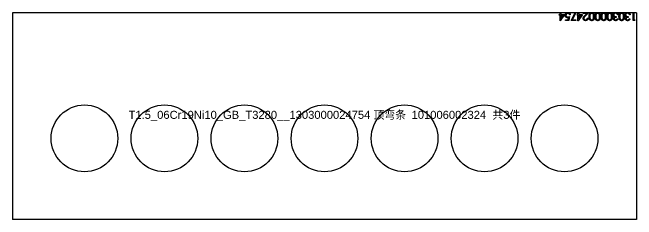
# Model space of a CAD drawing. Extents: x -16 to 22649, y -4599 to 814.
# Drawn here: x 418.3 to 699.1, y -1180.2 to -1087.2 of the extents above; entities that cross this region are included whole.
import ezdxf

# ---------------------------------------------------------------- set-up
doc = ezdxf.new("R2010")
doc.units = 0
doc.header["$MEASUREMENT"] = 0
doc.linetypes.add('CENTERX2', pattern=[20.32, 12.7, -2.54, 2.54, -2.54])
doc.layers.get('0').update_dxf_attribs({"linetype": 'CONTINUOUS'})
for name, color, linetype in [('1', 6, 'CENTERX2'), ('S1', 7, 'CONTINUOUS'), ('SLD-0', 7, 'CONTINUOUS')]:
    doc.layers.add(name, color=color, linetype=linetype)
doc.styles.get("Standard").update_dxf_attribs({"font": 'arial.ttf'})

# ---------------------------------------------------------------- blocks, each defined once
blk = doc.blocks.new('1303000024754_顶弯条_10100600')
at = {"layer": '1', "color": 6, "linetype": 'CONTINUOUS', "flags": 128}
for points in [[(106.05, 31.41), (105.98, 31.41), (105.98, 31.41), (105.98, 33.83), (105.98, 33.83), (105.58, 33.83), (105.58, 33.83), (105.58, 34.19), (105.58, 34.19), (105.98, 34.19), (105.98, 34.19), (105.98, 35), (105.98, 35), (106.3, 35), (106.3, 35), (106.3, 34.19), (106.3, 34.19), (107.96, 34.19), (107.96, 34.19), (106.05, 31.41)], [(106.3, 33.83), (106.3, 32.31), (106.3, 32.31), (107.34, 33.83), (107.34, 33.83), (106.3, 33.83)], [(108.45, 31.5), (108.45, 31.86), (108.45, 31.86), (109.64, 31.86), (109.64, 31.86), (109.83, 32.78), (109.83, 32.78), (109.72, 32.75), (109.61, 32.73), (109.51, 32.72), (109.42, 32.71), (109.42, 32.71), (109.3, 32.72), (109.19, 32.73), (109.08, 32.76), (108.98, 32.79), (108.88, 32.84), (108.79, 32.89), (108.71, 32.96), (108.63, 33.03), (108.56, 33.12), (108.49, 33.21), (108.44, 33.3), (108.39, 33.4), (108.36, 33.51), (108.34, 33.62), (108.32, 33.73), (108.32, 33.86), (108.32, 33.86), (108.32, 33.94), (108.33, 34.03), (108.34, 34.11), (108.36, 34.19), (108.38, 34.27), (108.41, 34.34), (108.44, 34.42), (108.48, 34.49), (108.52, 34.56), (108.56, 34.63), (108.61, 34.69), (108.66, 34.75), (108.72, 34.8), (108.78, 34.85), (108.84, 34.89), (108.91, 34.94), (108.98, 34.97), (109.05, 35), (109.12, 35.03), (109.2, 35.05), (109.28, 35.07), (109.36, 35.08), (109.45, 35.09), (109.54, 35.09), (109.54, 35.09), (109.64, 35.09), (109.74, 35.07), (109.84, 35.05), (109.93, 35.02), (110.02, 34.98), (110.1, 34.93), (110.18, 34.88), (110.26, 34.81), (110.33, 34.74), (110.39, 34.67), (110.44, 34.59), (110.49, 34.5), (110.53, 34.41), (110.56, 34.31), (110.59, 34.21), (110.61, 34.1), (110.61, 34.1), (110.29, 34.1), (110.29, 34.1), (110.27, 34.2), (110.23, 34.29), (110.19, 34.37), (110.15, 34.44), (110.09, 34.5), (110.03, 34.56), (109.96, 34.61), (109.87, 34.65), (109.79, 34.69), (109.7, 34.71), (109.61, 34.73), (109.52, 34.73), (109.52, 34.73), (109.43, 34.73), (109.34, 34.71), (109.26, 34.7), (109.18, 34.67), (109.1, 34.63), (109.03, 34.59), (108.96, 34.54), (108.89, 34.48), (108.83, 34.41), (108.78, 34.34), (108.73, 34.27), (108.7, 34.19), (108.67, 34.11), (108.65, 34.03), (108.63, 33.94), (108.63, 33.84), (108.63, 33.84), (108.63, 33.76), (108.64, 33.68), (108.66, 33.6), (108.69, 33.53), (108.72, 33.46), (108.76, 33.4), (108.81, 33.34), (108.86, 33.29), (108.92, 33.23), (108.99, 33.19), (109.05, 33.15), (109.13, 33.12), (109.21, 33.1), (109.29, 33.08), (109.38, 33.07), (109.47, 33.07), (109.47, 33.07), (109.56, 33.07), (109.64, 33.08), (109.73, 33.1), (109.83, 33.12), (109.93, 33.14), (110.03, 33.17), (110.13, 33.21), (110.25, 33.25), (110.25, 33.25), (109.89, 31.5), (109.89, 31.5), (108.45, 31.5)], [(113.12, 31.5), (110.96, 31.5), (110.96, 31.5), (112.8, 35.09), (112.8, 35.09), (113.08, 34.94), (113.08, 34.94), (111.5, 31.86), (111.5, 31.86), (113.12, 31.86), (113.12, 31.86), (113.12, 31.5)], [(114.12, 31.41), (114.06, 31.41), (114.06, 31.41), (114.06, 33.83), (114.06, 33.83), (113.66, 33.83), (113.66, 33.83), (113.66, 34.19), (113.66, 34.19), (114.06, 34.19), (114.06, 34.19), (114.06, 35), (114.06, 35), (114.37, 35), (114.37, 35), (114.37, 34.19), (114.37, 34.19), (116.03, 34.19), (116.03, 34.19), (114.12, 31.41)], [(114.37, 33.83), (114.37, 32.31), (114.37, 32.31), (115.42, 33.83), (115.42, 33.83), (114.37, 33.83)], [(118.28, 32.58), (118.59, 32.58), (118.59, 32.58), (118.58, 32.45), (118.57, 32.33), (118.54, 32.22), (118.5, 32.11), (118.45, 32.01), (118.4, 31.91), (118.33, 31.82), (118.25, 31.74), (118.17, 31.66), (118.08, 31.59), (117.99, 31.54), (117.89, 31.49), (117.79, 31.46), (117.68, 31.43), (117.57, 31.42), (117.45, 31.41), (117.45, 31.41), (117.34, 31.42), (117.23, 31.43), (117.12, 31.45), (117.02, 31.49), (116.93, 31.53), (116.84, 31.58), (116.76, 31.65), (116.69, 31.72), (116.62, 31.8), (116.56, 31.88), (116.51, 31.97), (116.47, 32.06), (116.43, 32.15), (116.41, 32.25), (116.4, 32.35), (116.39, 32.45), (116.39, 32.45), (116.4, 32.6), (116.43, 32.74), (116.47, 32.87), (116.54, 33.01), (116.58, 33.07), (116.63, 33.15), (116.69, 33.23), (116.75, 33.31), (116.83, 33.4), (116.91, 33.5), (117, 33.6), (117.1, 33.71), (117.1, 33.71), (117.98, 34.64), (117.98, 34.64), (116.35, 34.64), (116.35, 34.64), (116.35, 35), (116.35, 35), (118.73, 35), (118.73, 35), (117.37, 33.55), (117.37, 33.55), (117.27, 33.45), (117.18, 33.35), (117.1, 33.26), (117.03, 33.18), (116.97, 33.1), (116.91, 33.03), (116.87, 32.97), (116.83, 32.92), (116.78, 32.81), (116.74, 32.7), (116.72, 32.59), (116.71, 32.48), (116.71, 32.48), (116.71, 32.41), (116.72, 32.34), (116.74, 32.27), (116.76, 32.21), (116.79, 32.15), (116.83, 32.09), (116.88, 32.03), (116.93, 31.98), (116.98, 31.93), (117.04, 31.89), (117.11, 31.85), (117.17, 31.82), (117.24, 31.8), (117.31, 31.78), (117.39, 31.77), (117.47, 31.77), (117.47, 31.77), (117.55, 31.77), (117.63, 31.78), (117.7, 31.8), (117.77, 31.82), (117.84, 31.85), (117.91, 31.89), (117.97, 31.93), (118.03, 31.98), (118.08, 32.04), (118.12, 32.1), (118.16, 32.16), (118.2, 32.24), (118.23, 32.31), (118.25, 32.4), (118.27, 32.48), (118.28, 32.58)], [(121.42, 33.25), (121.42, 33.08), (121.41, 32.92), (121.4, 32.78), (121.38, 32.64), (121.36, 32.51), (121.34, 32.39), (121.31, 32.28), (121.27, 32.18), (121.23, 32.09), (121.19, 32), (121.14, 31.92), (121.09, 31.85), (121.04, 31.78), (120.98, 31.71), (120.92, 31.66), (120.85, 31.61), (120.78, 31.56), (120.71, 31.52), (120.64, 31.49), (120.57, 31.46), (120.49, 31.44), (120.41, 31.42), (120.33, 31.41), (120.25, 31.41), (120.25, 31.41), (120.17, 31.41), (120.08, 31.42), (120, 31.44), (119.93, 31.46), (119.85, 31.49), (119.78, 31.52), (119.7, 31.56), (119.64, 31.61), (119.57, 31.66), (119.51, 31.72), (119.45, 31.78), (119.39, 31.85), (119.34, 31.93), (119.29, 32.01), (119.24, 32.1), (119.2, 32.2), (119.16, 32.3), (119.13, 32.41), (119.1, 32.53), (119.08, 32.66), (119.06, 32.79), (119.05, 32.94), (119.04, 33.09), (119.04, 33.25), (119.04, 33.25), (119.04, 33.41), (119.05, 33.56), (119.06, 33.71), (119.08, 33.84), (119.1, 33.97), (119.13, 34.09), (119.16, 34.2), (119.2, 34.3), (119.24, 34.4), (119.29, 34.48), (119.33, 34.57), (119.39, 34.64), (119.44, 34.71), (119.5, 34.78), (119.57, 34.84), (119.63, 34.89), (119.7, 34.94), (119.78, 34.98), (119.85, 35.01), (119.93, 35.04), (120, 35.06), (120.08, 35.08), (120.17, 35.09), (120.25, 35.09), (120.25, 35.09), (120.33, 35.09), (120.41, 35.08), (120.49, 35.06), (120.57, 35.04), (120.64, 35.01), (120.71, 34.98), (120.78, 34.94), (120.85, 34.9), (120.92, 34.85), (120.98, 34.79), (121.04, 34.73), (121.09, 34.66), (121.14, 34.58), (121.19, 34.5), (121.23, 34.41), (121.27, 34.32), (121.3, 34.22), (121.34, 34.11), (121.36, 33.99), (121.38, 33.86), (121.4, 33.72), (121.41, 33.58), (121.42, 33.42), (121.42, 33.25)], [(121.11, 33.25), (121.1, 33.39), (121.1, 33.52), (121.09, 33.64), (121.08, 33.76), (121.06, 33.86), (121.04, 33.96), (121.02, 34.05), (121, 34.13), (120.97, 34.2), (120.94, 34.27), (120.9, 34.33), (120.87, 34.39), (120.82, 34.44), (120.78, 34.49), (120.73, 34.54), (120.68, 34.58), (120.58, 34.64), (120.47, 34.69), (120.35, 34.72), (120.24, 34.73), (120.24, 34.73), (120.12, 34.72), (120.01, 34.69), (119.9, 34.65), (119.8, 34.58), (119.75, 34.54), (119.7, 34.5), (119.66, 34.45), (119.62, 34.39), (119.58, 34.33), (119.55, 34.27), (119.52, 34.2), (119.49, 34.13), (119.49, 34.13), (119.46, 34.04), (119.43, 33.94), (119.41, 33.83), (119.39, 33.73), (119.37, 33.62), (119.36, 33.5), (119.36, 33.38), (119.36, 33.25), (119.36, 33.25), (119.36, 33.12), (119.36, 33), (119.37, 32.89), (119.38, 32.78), (119.4, 32.68), (119.42, 32.58), (119.45, 32.49), (119.47, 32.4), (119.5, 32.32), (119.54, 32.25), (119.57, 32.18), (119.61, 32.12), (119.66, 32.06), (119.7, 32.01), (119.75, 31.96), (119.8, 31.92), (119.9, 31.85), (120.01, 31.81), (120.12, 31.78), (120.24, 31.77), (120.24, 31.77), (120.35, 31.78), (120.47, 31.81), (120.58, 31.85), (120.68, 31.92), (120.73, 31.96), (120.78, 32.01), (120.82, 32.06), (120.86, 32.11), (120.9, 32.17), (120.94, 32.23), (120.97, 32.3), (121, 32.37), (121.02, 32.45), (121.04, 32.54), (121.06, 32.63), (121.08, 32.74), (121.09, 32.85), (121.1, 32.98), (121.1, 33.11), (121.11, 33.25)], [(124.11, 33.25), (124.11, 33.08), (124.1, 32.92), (124.09, 32.78), (124.07, 32.64), (124.05, 32.51), (124.03, 32.39), (124, 32.28), (123.96, 32.18), (123.93, 32.09), (123.88, 32), (123.84, 31.92), (123.78, 31.85), (123.73, 31.78), (123.67, 31.71), (123.61, 31.66), (123.55, 31.61), (123.48, 31.56), (123.41, 31.52), (123.33, 31.49), (123.26, 31.46), (123.18, 31.44), (123.1, 31.42), (123.02, 31.41), (122.94, 31.41), (122.94, 31.41), (122.86, 31.41), (122.78, 31.42), (122.7, 31.44), (122.62, 31.46), (122.54, 31.49), (122.47, 31.52), (122.4, 31.56), (122.33, 31.61), (122.26, 31.66), (122.2, 31.72), (122.14, 31.78), (122.08, 31.85), (122.03, 31.93), (121.98, 32.01), (121.94, 32.1), (121.89, 32.2), (121.86, 32.3), (121.82, 32.41), (121.8, 32.53), (121.77, 32.66), (121.76, 32.79), (121.74, 32.94), (121.74, 33.09), (121.73, 33.25), (121.73, 33.25), (121.74, 33.41), (121.74, 33.56), (121.76, 33.71), (121.77, 33.84), (121.8, 33.97), (121.82, 34.09), (121.85, 34.2), (121.89, 34.3), (121.93, 34.4), (121.98, 34.48), (122.03, 34.57), (122.08, 34.64), (122.13, 34.71), (122.19, 34.78), (122.26, 34.84), (122.33, 34.89), (122.4, 34.94), (122.47, 34.98), (122.54, 35.01), (122.62, 35.04), (122.7, 35.06), (122.78, 35.08), (122.86, 35.09), (122.94, 35.09), (122.94, 35.09), (123.02, 35.09), (123.1, 35.08), (123.18, 35.06), (123.26, 35.04), (123.33, 35.01), (123.4, 34.98), (123.47, 34.94), (123.54, 34.9), (123.61, 34.85), (123.67, 34.79), (123.73, 34.73), (123.78, 34.66), (123.83, 34.58), (123.88, 34.5), (123.92, 34.41), (123.96, 34.32), (124, 34.22), (124.03, 34.11), (124.05, 33.99), (124.07, 33.86), (124.09, 33.72), (124.1, 33.58), (124.11, 33.42), (124.11, 33.25)], [(123.8, 33.25), (123.8, 33.39), (123.79, 33.52), (123.78, 33.64), (123.77, 33.76), (123.76, 33.86), (123.74, 33.96), (123.72, 34.05), (123.69, 34.13), (123.66, 34.2), (123.63, 34.27), (123.6, 34.33), (123.56, 34.39), (123.52, 34.44), (123.47, 34.49), (123.42, 34.54), (123.37, 34.58), (123.27, 34.64), (123.16, 34.69), (123.05, 34.72), (122.93, 34.73), (122.93, 34.73), (122.82, 34.72), (122.7, 34.69), (122.6, 34.65), (122.49, 34.58), (122.44, 34.54), (122.39, 34.5), (122.35, 34.45), (122.31, 34.39), (122.27, 34.33), (122.24, 34.27), (122.21, 34.2), (122.18, 34.13), (122.18, 34.13), (122.15, 34.04), (122.12, 33.94), (122.1, 33.83), (122.08, 33.73), (122.07, 33.62), (122.06, 33.5), (122.05, 33.38), (122.05, 33.25), (122.05, 33.25), (122.05, 33.12), (122.05, 33), (122.06, 32.89), (122.08, 32.78), (122.09, 32.68), (122.11, 32.58), (122.14, 32.49), (122.17, 32.4), (122.2, 32.32), (122.23, 32.25), (122.27, 32.18), (122.31, 32.12), (122.35, 32.06), (122.39, 32.01), (122.44, 31.96), (122.49, 31.92), (122.6, 31.85), (122.71, 31.81), (122.82, 31.78), (122.93, 31.77), (122.93, 31.77), (123.05, 31.78), (123.16, 31.81), (123.27, 31.85), (123.37, 31.92), (123.42, 31.96), (123.47, 32.01), (123.52, 32.06), (123.56, 32.11), (123.59, 32.17), (123.63, 32.23), (123.66, 32.3), (123.69, 32.37), (123.71, 32.45), (123.74, 32.54), (123.76, 32.63), (123.77, 32.74), (123.78, 32.85), (123.79, 32.98), (123.8, 33.11), (123.8, 33.25)], [(126.8, 33.25), (126.8, 33.08), (126.79, 32.92), (126.78, 32.78), (126.77, 32.64), (126.75, 32.51), (126.72, 32.39), (126.69, 32.28), (126.66, 32.18), (126.62, 32.09), (126.57, 32), (126.53, 31.92), (126.48, 31.85), (126.42, 31.78), (126.37, 31.71), (126.3, 31.66), (126.24, 31.61), (126.17, 31.56), (126.1, 31.52), (126.03, 31.49), (125.95, 31.46), (125.87, 31.44), (125.8, 31.42), (125.72, 31.41), (125.63, 31.41), (125.63, 31.41), (125.55, 31.41), (125.47, 31.42), (125.39, 31.44), (125.31, 31.46), (125.24, 31.49), (125.16, 31.52), (125.09, 31.56), (125.02, 31.61), (124.95, 31.66), (124.89, 31.72), (124.83, 31.78), (124.77, 31.85), (124.72, 31.93), (124.67, 32.01), (124.63, 32.1), (124.59, 32.2), (124.55, 32.3), (124.52, 32.41), (124.49, 32.53), (124.47, 32.66), (124.45, 32.79), (124.44, 32.94), (124.43, 33.09), (124.43, 33.25), (124.43, 33.25), (124.43, 33.41), (124.44, 33.56), (124.45, 33.71), (124.46, 33.84), (124.49, 33.97), (124.51, 34.09), (124.55, 34.2), (124.58, 34.3), (124.62, 34.4), (124.67, 34.48), (124.72, 34.57), (124.77, 34.64), (124.83, 34.71), (124.89, 34.78), (124.95, 34.84), (125.02, 34.89), (125.09, 34.94), (125.16, 34.98), (125.23, 35.01), (125.31, 35.04), (125.39, 35.06), (125.47, 35.08), (125.55, 35.09), (125.63, 35.09), (125.63, 35.09), (125.72, 35.09), (125.8, 35.08), (125.87, 35.06), (125.95, 35.04), (126.02, 35.01), (126.1, 34.98), (126.17, 34.94), (126.24, 34.9), (126.3, 34.85), (126.36, 34.79), (126.42, 34.73), (126.47, 34.66), (126.52, 34.58), (126.57, 34.5), (126.61, 34.41), (126.65, 34.32), (126.69, 34.22), (126.72, 34.11), (126.74, 33.99), (126.77, 33.86), (126.78, 33.72), (126.79, 33.58), (126.8, 33.42), (126.8, 33.25)], [(126.49, 33.25), (126.49, 33.39), (126.48, 33.52), (126.47, 33.64), (126.46, 33.76), (126.45, 33.86), (126.43, 33.96), (126.41, 34.05), (126.38, 34.13), (126.35, 34.2), (126.32, 34.27), (126.29, 34.33), (126.25, 34.39), (126.21, 34.44), (126.16, 34.49), (126.12, 34.54), (126.07, 34.58), (125.96, 34.64), (125.85, 34.69), (125.74, 34.72), (125.62, 34.73), (125.62, 34.73), (125.51, 34.72), (125.4, 34.69), (125.29, 34.65), (125.18, 34.58), (125.13, 34.54), (125.09, 34.5), (125.04, 34.45), (125, 34.39), (124.97, 34.33), (124.93, 34.27), (124.9, 34.2), (124.87, 34.13), (124.87, 34.13), (124.84, 34.04), (124.81, 33.94), (124.79, 33.83), (124.77, 33.73), (124.76, 33.62), (124.75, 33.5), (124.74, 33.38), (124.74, 33.25), (124.74, 33.25), (124.74, 33.12), (124.75, 33), (124.76, 32.89), (124.77, 32.78), (124.79, 32.68), (124.81, 32.58), (124.83, 32.49), (124.86, 32.4), (124.89, 32.32), (124.92, 32.25), (124.96, 32.18), (125, 32.12), (125.04, 32.06), (125.09, 32.01), (125.13, 31.96), (125.18, 31.92), (125.29, 31.85), (125.4, 31.81), (125.51, 31.78), (125.62, 31.77), (125.62, 31.77), (125.74, 31.78), (125.85, 31.81), (125.96, 31.85), (126.07, 31.92), (126.12, 31.96), (126.16, 32.01), (126.21, 32.06), (126.25, 32.11), (126.29, 32.17), (126.32, 32.23), (126.35, 32.3), (126.38, 32.37), (126.41, 32.45), (126.43, 32.54), (126.45, 32.63), (126.46, 32.74), (126.47, 32.85), (126.48, 32.98), (126.49, 33.11), (126.49, 33.25)], [(129.5, 33.25), (129.49, 33.08), (129.49, 32.92), (129.48, 32.78), (129.46, 32.64), (129.44, 32.51), (129.41, 32.39), (129.38, 32.28), (129.35, 32.18), (129.31, 32.09), (129.27, 32), (129.22, 31.92), (129.17, 31.85), (129.12, 31.78), (129.06, 31.71), (129, 31.66), (128.93, 31.61), (128.86, 31.56), (128.79, 31.52), (128.72, 31.49), (128.64, 31.46), (128.57, 31.44), (128.49, 31.42), (128.41, 31.41), (128.33, 31.41), (128.33, 31.41), (128.24, 31.41), (128.16, 31.42), (128.08, 31.44), (128, 31.46), (127.93, 31.49), (127.85, 31.52), (127.78, 31.56), (127.71, 31.61), (127.65, 31.66), (127.58, 31.72), (127.52, 31.78), (127.47, 31.85), (127.41, 31.93), (127.36, 32.01), (127.32, 32.1), (127.28, 32.2), (127.24, 32.3), (127.21, 32.41), (127.18, 32.53), (127.16, 32.66), (127.14, 32.79), (127.13, 32.94), (127.12, 33.09), (127.12, 33.25), (127.12, 33.25), (127.12, 33.41), (127.13, 33.56), (127.14, 33.71), (127.16, 33.84), (127.18, 33.97), (127.21, 34.09), (127.24, 34.2), (127.28, 34.3), (127.32, 34.4), (127.36, 34.48), (127.41, 34.57), (127.46, 34.64), (127.52, 34.71), (127.58, 34.78), (127.64, 34.84), (127.71, 34.89), (127.78, 34.94), (127.85, 34.98), (127.93, 35.01), (128, 35.04), (128.08, 35.06), (128.16, 35.08), (128.24, 35.09), (128.33, 35.09), (128.33, 35.09), (128.41, 35.09), (128.49, 35.08), (128.57, 35.06), (128.64, 35.04), (128.72, 35.01), (128.79, 34.98), (128.86, 34.94), (128.93, 34.9), (128.99, 34.85), (129.05, 34.79), (129.11, 34.73), (129.17, 34.66), (129.22, 34.58), (129.26, 34.5), (129.31, 34.41), (129.35, 34.32), (129.38, 34.22), (129.41, 34.11), (129.44, 33.99), (129.46, 33.86), (129.48, 33.72), (129.49, 33.58), (129.49, 33.42), (129.5, 33.25)], [(129.18, 33.25), (129.18, 33.39), (129.18, 33.52), (129.17, 33.64), (129.16, 33.76), (129.14, 33.86), (129.12, 33.96), (129.1, 34.05), (129.07, 34.13), (129.05, 34.2), (129.01, 34.27), (128.98, 34.33), (128.94, 34.39), (128.9, 34.44), (128.86, 34.49), (128.81, 34.54), (128.76, 34.58), (128.65, 34.64), (128.54, 34.69), (128.43, 34.72), (128.32, 34.73), (128.32, 34.73), (128.2, 34.72), (128.09, 34.69), (127.98, 34.65), (127.88, 34.58), (127.83, 34.54), (127.78, 34.5), (127.74, 34.45), (127.69, 34.39), (127.66, 34.33), (127.62, 34.27), (127.59, 34.2), (127.56, 34.13), (127.56, 34.13), (127.53, 34.04), (127.51, 33.94), (127.48, 33.83), (127.47, 33.73), (127.45, 33.62), (127.44, 33.5), (127.43, 33.38), (127.43, 33.25), (127.43, 33.25), (127.43, 33.12), (127.44, 33), (127.45, 32.89), (127.46, 32.78), (127.48, 32.68), (127.5, 32.58), (127.52, 32.49), (127.55, 32.4), (127.58, 32.32), (127.61, 32.25), (127.65, 32.18), (127.69, 32.12), (127.73, 32.06), (127.78, 32.01), (127.83, 31.96), (127.88, 31.92), (127.98, 31.85), (128.09, 31.81), (128.2, 31.78), (128.32, 31.77), (128.32, 31.77), (128.43, 31.78), (128.54, 31.81), (128.65, 31.85), (128.76, 31.92), (128.81, 31.96), (128.86, 32.01), (128.9, 32.06), (128.94, 32.11), (128.98, 32.17), (129.01, 32.23), (129.05, 32.3), (129.07, 32.37), (129.1, 32.45), (129.12, 32.54), (129.14, 32.63), (129.15, 32.74), (129.17, 32.85), (129.18, 32.98), (129.18, 33.11), (129.18, 33.25)], [(131.74, 32.31), (132.05, 32.31), (132.05, 32.31), (132.03, 32.2), (131.99, 32.1), (131.95, 32.01), (131.91, 31.93), (131.86, 31.85), (131.8, 31.77), (131.74, 31.7), (131.67, 31.64), (131.6, 31.59), (131.53, 31.54), (131.45, 31.5), (131.37, 31.47), (131.28, 31.44), (131.2, 31.42), (131.11, 31.41), (131.01, 31.41), (131.01, 31.41), (130.88, 31.42), (130.74, 31.44), (130.62, 31.48), (130.49, 31.54), (130.38, 31.6), (130.28, 31.68), (130.19, 31.77), (130.12, 31.87), (130.06, 31.98), (130.02, 32.09), (130, 32.2), (129.99, 32.32), (129.99, 32.32), (130, 32.43), (130.01, 32.53), (130.05, 32.63), (130.09, 32.73), (130.15, 32.81), (130.22, 32.9), (130.3, 32.97), (130.4, 33.04), (130.4, 33.04), (130.29, 33.1), (130.19, 33.17), (130.1, 33.25), (130.02, 33.34), (130.02, 33.34), (129.97, 33.41), (129.93, 33.48), (129.89, 33.56), (129.86, 33.63), (129.84, 33.71), (129.82, 33.79), (129.81, 33.88), (129.81, 33.96), (129.81, 33.96), (129.82, 34.11), (129.85, 34.25), (129.9, 34.39), (129.97, 34.53), (130.06, 34.65), (130.16, 34.77), (130.27, 34.86), (130.4, 34.94), (130.55, 35.01), (130.7, 35.05), (130.85, 35.08), (131.02, 35.09), (131.02, 35.09), (131.13, 35.09), (131.24, 35.07), (131.34, 35.05), (131.44, 35.02), (131.54, 34.99), (131.62, 34.94), (131.71, 34.89), (131.79, 34.83), (131.86, 34.76), (131.93, 34.68), (131.99, 34.6), (132.04, 34.5), (132.09, 34.4), (132.13, 34.3), (132.16, 34.18), (132.19, 34.06), (132.19, 34.06), (131.87, 34.06), (131.87, 34.06), (131.85, 34.14), (131.82, 34.21), (131.79, 34.28), (131.76, 34.35), (131.72, 34.4), (131.68, 34.46), (131.64, 34.5), (131.6, 34.54), (131.6, 34.54), (131.54, 34.59), (131.48, 34.62), (131.41, 34.66), (131.34, 34.68), (131.26, 34.7), (131.19, 34.72), (131.1, 34.73), (131.02, 34.73), (131.02, 34.73), (130.92, 34.73), (130.82, 34.72), (130.74, 34.7), (130.65, 34.68), (130.57, 34.64), (130.5, 34.61), (130.43, 34.56), (130.37, 34.51), (130.31, 34.45), (130.26, 34.39), (130.22, 34.33), (130.19, 34.27), (130.16, 34.2), (130.14, 34.13), (130.13, 34.06), (130.12, 33.99), (130.12, 33.99), (130.13, 33.89), (130.15, 33.8), (130.19, 33.71), (130.25, 33.62), (130.31, 33.54), (130.39, 33.47), (130.47, 33.41), (130.57, 33.36), (130.62, 33.34), (130.69, 33.32), (130.75, 33.3), (130.83, 33.29), (130.91, 33.28), (131, 33.26), (131.1, 33.26), (131.2, 33.25), (131.2, 33.25), (131.2, 32.89), (131.2, 32.89), (131.07, 32.89), (130.95, 32.87), (130.83, 32.84), (130.72, 32.81), (130.62, 32.76), (130.53, 32.71), (130.46, 32.66), (130.4, 32.6), (130.36, 32.53), (130.33, 32.46), (130.31, 32.39), (130.3, 32.32), (130.3, 32.32), (130.31, 32.26), (130.32, 32.21), (130.33, 32.16), (130.35, 32.11), (130.38, 32.06), (130.42, 32.02), (130.46, 31.97), (130.5, 31.93), (130.55, 31.89), (130.61, 31.86), (130.67, 31.83), (130.73, 31.81), (130.79, 31.79), (130.86, 31.78), (130.93, 31.77), (131.01, 31.77), (131.01, 31.77), (131.13, 31.78), (131.24, 31.8), (131.34, 31.84), (131.44, 31.89), (131.48, 31.93), (131.52, 31.96), (131.56, 32.01), (131.6, 32.06), (131.64, 32.11), (131.67, 32.17), (131.71, 32.24), (131.74, 32.31)], [(134.88, 33.25), (134.88, 33.08), (134.87, 32.92), (134.86, 32.78), (134.84, 32.64), (134.82, 32.51), (134.8, 32.39), (134.77, 32.28), (134.73, 32.18), (134.69, 32.09), (134.65, 32), (134.6, 31.92), (134.55, 31.85), (134.5, 31.78), (134.44, 31.71), (134.38, 31.66), (134.31, 31.61), (134.25, 31.56), (134.18, 31.52), (134.1, 31.49), (134.03, 31.46), (133.95, 31.44), (133.87, 31.42), (133.79, 31.41), (133.71, 31.41), (133.71, 31.41), (133.63, 31.41), (133.55, 31.42), (133.47, 31.44), (133.39, 31.46), (133.31, 31.49), (133.24, 31.52), (133.17, 31.56), (133.1, 31.61), (133.03, 31.66), (132.97, 31.72), (132.91, 31.78), (132.85, 31.85), (132.8, 31.93), (132.75, 32.01), (132.7, 32.1), (132.66, 32.2), (132.63, 32.3), (132.59, 32.41), (132.56, 32.53), (132.54, 32.66), (132.53, 32.79), (132.51, 32.94), (132.51, 33.09), (132.5, 33.25), (132.5, 33.25), (132.51, 33.41), (132.51, 33.56), (132.53, 33.71), (132.54, 33.84), (132.56, 33.97), (132.59, 34.09), (132.62, 34.2), (132.66, 34.3), (132.7, 34.4), (132.75, 34.48), (132.79, 34.57), (132.85, 34.64), (132.9, 34.71), (132.96, 34.78), (133.03, 34.84), (133.1, 34.89), (133.17, 34.94), (133.24, 34.98), (133.31, 35.01), (133.39, 35.04), (133.47, 35.06), (133.55, 35.08), (133.63, 35.09), (133.71, 35.09), (133.71, 35.09), (133.79, 35.09), (133.87, 35.08), (133.95, 35.06), (134.03, 35.04), (134.1, 35.01), (134.17, 34.98), (134.24, 34.94), (134.31, 34.9), (134.38, 34.85), (134.44, 34.79), (134.5, 34.73), (134.55, 34.66), (134.6, 34.58), (134.65, 34.5), (134.69, 34.41), (134.73, 34.32), (134.77, 34.22), (134.8, 34.11), (134.82, 33.99), (134.84, 33.86), (134.86, 33.72), (134.87, 33.58), (134.88, 33.42), (134.88, 33.25)], [(134.57, 33.25), (134.57, 33.39), (134.56, 33.52), (134.55, 33.64), (134.54, 33.76), (134.52, 33.86), (134.51, 33.96), (134.48, 34.05), (134.46, 34.13), (134.43, 34.2), (134.4, 34.27), (134.36, 34.33), (134.33, 34.39), (134.29, 34.44), (134.24, 34.49), (134.19, 34.54), (134.14, 34.58), (134.04, 34.64), (133.93, 34.69), (133.82, 34.72), (133.7, 34.73), (133.7, 34.73), (133.58, 34.72), (133.47, 34.69), (133.36, 34.65), (133.26, 34.58), (133.21, 34.54), (133.16, 34.5), (133.12, 34.45), (133.08, 34.39), (133.04, 34.33), (133.01, 34.27), (132.98, 34.2), (132.95, 34.13), (132.95, 34.13), (132.92, 34.04), (132.89, 33.94), (132.87, 33.83), (132.85, 33.73), (132.84, 33.62), (132.83, 33.5), (132.82, 33.38), (132.82, 33.25), (132.82, 33.25), (132.82, 33.12), (132.82, 33), (132.83, 32.89), (132.85, 32.78), (132.86, 32.68), (132.88, 32.58), (132.91, 32.49), (132.93, 32.4), (132.97, 32.32), (133, 32.25), (133.04, 32.18), (133.07, 32.12), (133.12, 32.06), (133.16, 32.01), (133.21, 31.96), (133.26, 31.92), (133.37, 31.85), (133.47, 31.81), (133.59, 31.78), (133.7, 31.77), (133.7, 31.77), (133.82, 31.78), (133.93, 31.81), (134.04, 31.85), (134.14, 31.92), (134.19, 31.96), (134.24, 32.01), (134.28, 32.06), (134.33, 32.11), (134.36, 32.17), (134.4, 32.23), (134.43, 32.3), (134.46, 32.37), (134.48, 32.45), (134.51, 32.54), (134.52, 32.63), (134.54, 32.74), (134.55, 32.85), (134.56, 32.98), (134.57, 33.11), (134.57, 33.25)], [(137.12, 32.31), (137.44, 32.31), (137.44, 32.31), (137.41, 32.2), (137.38, 32.1), (137.34, 32.01), (137.29, 31.93), (137.24, 31.85), (137.19, 31.77), (137.13, 31.7), (137.06, 31.64), (136.99, 31.59), (136.91, 31.54), (136.83, 31.5), (136.75, 31.47), (136.67, 31.44), (136.58, 31.42), (136.49, 31.41), (136.4, 31.41), (136.4, 31.41), (136.26, 31.42), (136.13, 31.44), (136, 31.48), (135.88, 31.54), (135.76, 31.6), (135.67, 31.68), (135.58, 31.77), (135.51, 31.87), (135.45, 31.98), (135.41, 32.09), (135.38, 32.2), (135.37, 32.32), (135.37, 32.32), (135.38, 32.43), (135.4, 32.53), (135.43, 32.63), (135.48, 32.73), (135.53, 32.81), (135.6, 32.9), (135.69, 32.97), (135.78, 33.04), (135.78, 33.04), (135.67, 33.1), (135.57, 33.17), (135.48, 33.25), (135.4, 33.34), (135.4, 33.34), (135.35, 33.41), (135.31, 33.48), (135.28, 33.56), (135.25, 33.63), (135.22, 33.71), (135.21, 33.79), (135.2, 33.88), (135.19, 33.96), (135.19, 33.96), (135.2, 34.11), (135.23, 34.25), (135.28, 34.39), (135.35, 34.53), (135.44, 34.65), (135.54, 34.77), (135.66, 34.86), (135.79, 34.94), (135.93, 35.01), (136.08, 35.05), (136.24, 35.08), (136.41, 35.09), (136.41, 35.09), (136.52, 35.09), (136.63, 35.07), (136.73, 35.05), (136.83, 35.02), (136.92, 34.99), (137.01, 34.94), (137.09, 34.89), (137.17, 34.83), (137.25, 34.76), (137.31, 34.68), (137.37, 34.6), (137.43, 34.5), (137.47, 34.4), (137.51, 34.3), (137.55, 34.18), (137.57, 34.06), (137.57, 34.06), (137.26, 34.06), (137.26, 34.06), (137.23, 34.14), (137.21, 34.21), (137.18, 34.28), (137.14, 34.35), (137.11, 34.4), (137.07, 34.46), (137.03, 34.5), (136.98, 34.54), (136.98, 34.54), (136.93, 34.59), (136.86, 34.62), (136.79, 34.66), (136.72, 34.68), (136.65, 34.7), (136.57, 34.72), (136.49, 34.73), (136.4, 34.73), (136.4, 34.73), (136.3, 34.73), (136.21, 34.72), (136.12, 34.7), (136.04, 34.68), (135.96, 34.64), (135.89, 34.61), (135.82, 34.56), (135.75, 34.51), (135.7, 34.45), (135.65, 34.39), (135.6, 34.33), (135.57, 34.27), (135.54, 34.2), (135.52, 34.13), (135.51, 34.06), (135.51, 33.99), (135.51, 33.99), (135.52, 33.89), (135.54, 33.8), (135.58, 33.71), (135.63, 33.62), (135.7, 33.54), (135.77, 33.47), (135.86, 33.41), (135.96, 33.36), (136.01, 33.34), (136.07, 33.32), (136.14, 33.3), (136.22, 33.29), (136.3, 33.28), (136.39, 33.26), (136.48, 33.26), (136.59, 33.25), (136.59, 33.25), (136.59, 32.89), (136.59, 32.89), (136.46, 32.89), (136.33, 32.87), (136.22, 32.84), (136.1, 32.81), (136, 32.76), (135.92, 32.71), (135.84, 32.66), (135.79, 32.6), (135.74, 32.53), (135.71, 32.46), (135.69, 32.39), (135.69, 32.32), (135.69, 32.32), (135.69, 32.26), (135.7, 32.21), (135.72, 32.16), (135.74, 32.11), (135.77, 32.06), (135.8, 32.02), (135.84, 31.97), (135.89, 31.93), (135.94, 31.89), (135.99, 31.86), (136.05, 31.83), (136.11, 31.81), (136.18, 31.79), (136.25, 31.78), (136.32, 31.77), (136.39, 31.77), (136.39, 31.77), (136.51, 31.78), (136.62, 31.8), (136.73, 31.84), (136.82, 31.89), (136.86, 31.93), (136.91, 31.96), (136.95, 32.01), (136.99, 32.06), (137.02, 32.11), (137.06, 32.17), (137.09, 32.24), (137.12, 32.31)], [(139.52, 31.5), (138.87, 31.5), (138.87, 31.5), (138.87, 35), (138.87, 35), (139.19, 35), (139.19, 35), (139.19, 31.86), (139.19, 31.86), (139.73, 31.86), (139.73, 31.86), (139.52, 31.5)]]:
    blk.add_lwpolyline(points, dxfattribs=at)
at = {"layer": 'SLD-0', "linetype": 'CONTINUOUS'}
for p, q in [((140.4, 35), (-140.4, 35)), ((-140.4, 35), (-140.4, -57.96)), ((140.4, 35), (140.4, -57.96)), ((140.4, -57.96), (-140.4, -57.96))]:
    blk.add_line(p, q, dxfattribs=at)
for centre in [(-108, -21.48), (-72, -21.48), (-36, -21.48), (0, -21.48), (36, -21.48), (72, -21.48), (108, -21.48)]:
    blk.add_circle(centre, 15, dxfattribs=at)
at = {"layer": 'S1', "color": 3, "insert": (0, -11.43), "char_height": 3.6, "attachment_point": 5}
blk.add_mtext('T1.5_06Cr19Ni10_GB_T3280__1303000024754 {\\fSimSun|b0|i0|c134|p2;顶弯条 }101006002324  {\\fSimSun|b0|i0|c134|p2;共}3{\\fSimSun|b0|i0|c134|p2;件}', dxfattribs=at)

msp = doc.modelspace()

# ---------------------------------------------------------------- block references
msp.add_blockref('1303000024754_顶弯条_10100600', (558.67687, -1122.24377))

doc.saveas('drawing.dxf')
